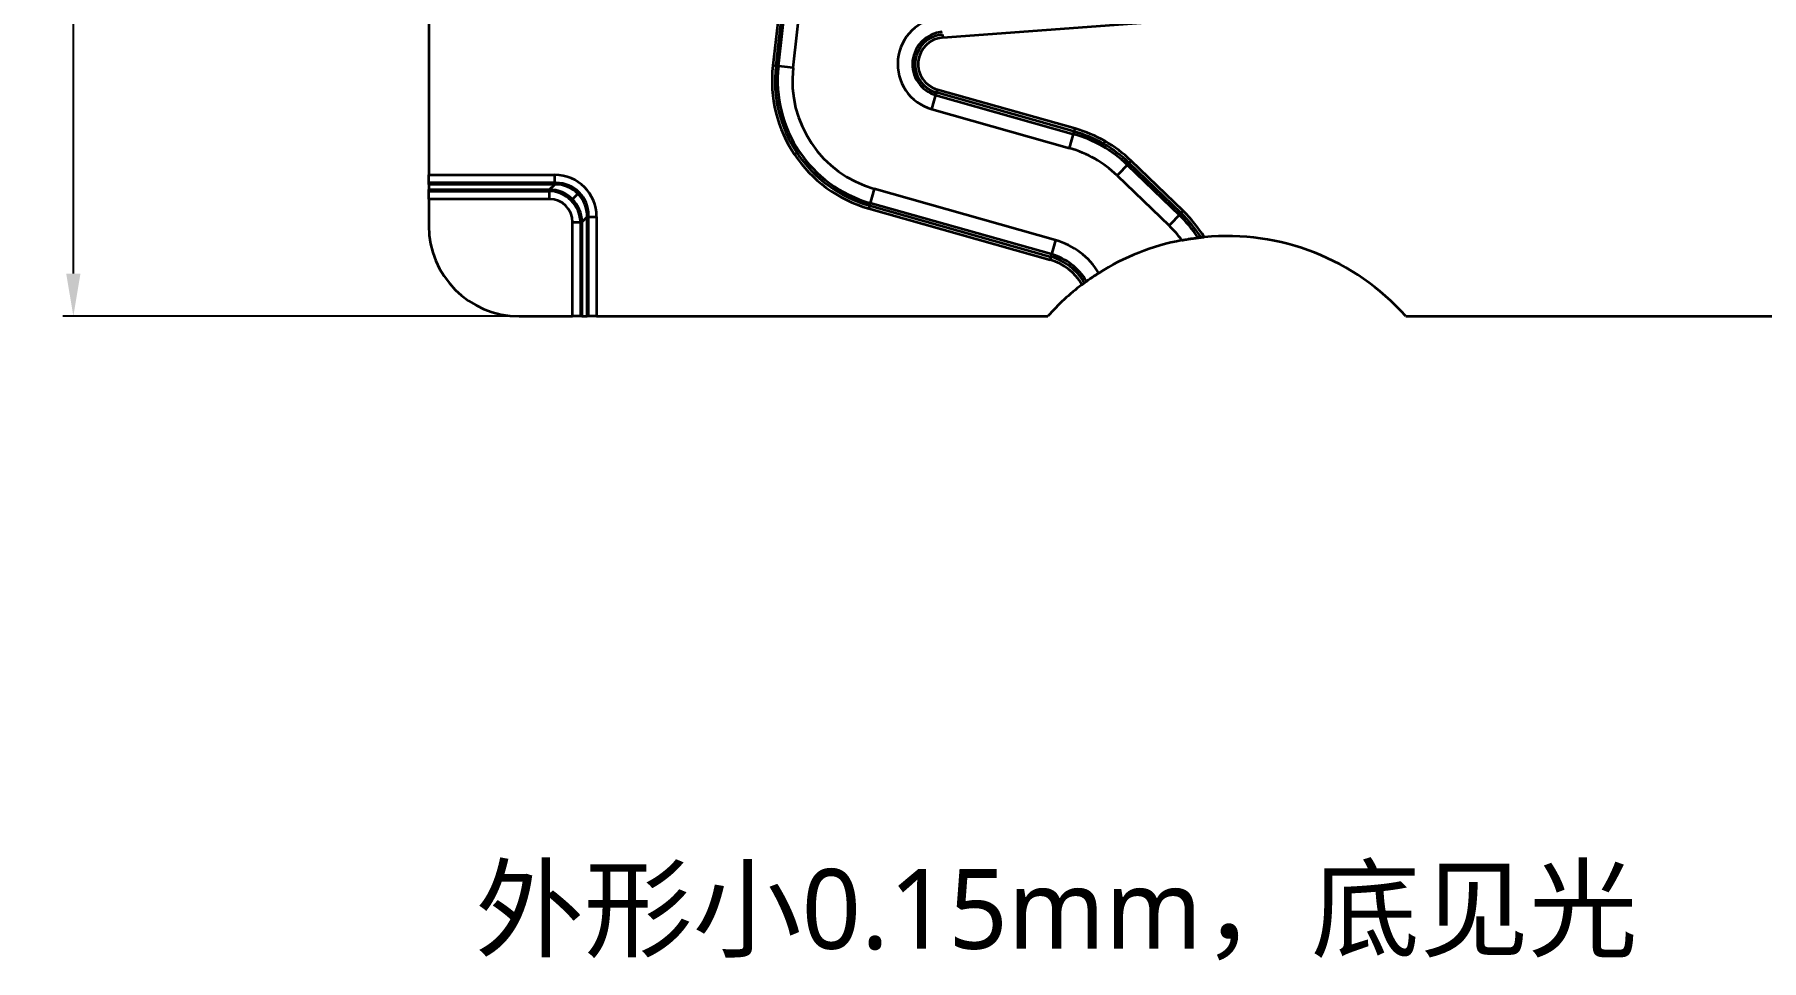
# Model space of a CAD drawing. Header units: millimetres. Extents: x 83 to 1196, y -164 to 735.
# Drawn here: x 101.6 to 426.1, y 327.2 to 501.4 of the extents above; entities that cross this region are included whole.
import ezdxf

# ---------------------------------------------------------------- set-up
doc = ezdxf.new("R2010")
doc.units = ezdxf.units.MM
doc.layers.add('1', color=7, linetype='Continuous', true_color=0xffffff)
doc.layers.add('core', color=7, linetype='Continuous', lineweight=20)
doc.layers.add('dim', color=82, linetype='Continuous', lineweight=9)
doc.styles.get("Standard").update_dxf_attribs({"font": ''})
doc.styles.get('Standard').set_extended_font_data('Microsoft YaHei')
doc.dimstyles.get("Standard").update_dxf_attribs({"dimscale": 4, "dimtxt": 0.18, "dimasz": 0.18, "dimexe": 0.18, "dimexo": 0.0625, "dimgap": 0.09, "dimtad": 0, "dimzin": 0, "dimdsep": 46, "dimtxsty": 'Standard', "dimcen": 0.09, "dimadec": 0, "dimazin": 0, "dimtfac": 1, "dimtofl": 0, "dimtmove": 0, "dimatfit": 3, "dimfxl": 0, "dimtolj": 1, "dimtzin": 0, "dimarcsym": 0})

# ---------------------------------------------------------------- blocks, each defined once
blk = doc.blocks.new('*D2')
at = {"layer": 'Defpoints', "color": 0, "lineweight": 18, "transparency": 16777216}
for p in [(207.21, 688.4), (108.85, 448.4), (207.21, 448.4)]:
    blk.add_point(p, dxfattribs=at)
at = {"layer": 'dim', "color": 0, "lineweight": -2, "transparency": 16777216}
for p, q in [((205.21, 688.4), (106.85, 688.4)), ((108.85, 680.4), (108.85, 600.16)), ((108.85, 456.4), (108.85, 536.63)), ((205.21, 448.4), (106.85, 448.4))]:
    blk.add_line(p, q, dxfattribs=at)
at = {"layer": 'dim', "color": 0, "lineweight": 18, "transparency": 16777216}
for points in [[(107.51, 680.4), (110.18, 680.4), (108.85, 688.4)], [(107.51, 456.4), (110.18, 456.4), (108.85, 448.4)]]:
    blk.add_solid(points, dxfattribs=at)
at = {"layer": 'dim', "color": 0, "lineweight": 18, "transparency": 16777216, "insert": (108.85, 568.4), "char_height": 10, "attachment_point": 5, "rotation": 90}
blk.add_mtext('\\A1;240.00{\\H6;\\S-0.10^ -0.15;}', dxfattribs=at)

msp = doc.modelspace()

# ---------------------------------------------------------------- linework, layer by layer
at = {"layer": '1', "color": 7, "linetype": 'Continuous', "lineweight": 35}
for p, q in [((175.645, 518.396), (175.645, 474.958)), ((241.373, 495.408), (242.839, 508.319)), ((244.125, 495.095), (245.591, 508.006)), ((272.249, 500.779), (373.057, 508.334)), ((241.248, 503.678), (240.322, 495.527)), ((242.04, 505.543), (240.896, 495.462)), ((272.206, 501.354), (272.249, 500.779)), ((240.896, 495.462), (240.322, 495.527)), ((244.125, 495.095), (240.896, 495.462)), ((270.221, 487.299), (271.105, 490.426)), ((271.105, 490.426), (271.262, 490.981)), ((296.98, 483.109), (271.105, 490.426)), ((297.137, 483.664), (271.262, 490.981)), ((270.221, 487.299), (296.096, 479.982)), ((270.975, 489.963), (296.85, 482.646)), ((296.98, 483.109), (297.137, 483.664)), ((296.096, 479.982), (296.98, 483.109)), ((302.498, 480.786), (302.786, 481.287)), ((244.883, 479.097), (244.404, 478.775)), ((305.03, 474.851), (307.285, 477.19)), ((307.285, 477.19), (307.686, 477.606)), ((317.07, 467.758), (307.285, 477.19)), ((317.47, 468.173), (307.686, 477.606)), ((175.645, 474.958), (199.328, 474.958)), ((175.645, 473.185), (175.645, 474.958)), ((199.328, 473.185), (199.328, 474.958)), ((305.03, 474.851), (314.814, 465.418)), ((306.952, 476.844), (316.736, 467.412)), ((199.59, 473.447), (175.645, 473.447)), ((175.645, 473.185), (175.645, 472.193)), ((199.328, 473.185), (175.645, 473.185)), ((175.645, 470.42), (175.645, 472.193)), ((175.645, 472.193), (198.336, 472.193)), ((175.645, 471.931), (198.074, 471.931)), ((198.336, 472.193), (199.328, 473.185)), ((198.336, 470.42), (198.336, 472.193)), ((202.643, 470.394), (203.678, 471.429)), ((259.401, 472.332), (258.517, 469.205)), ((293.476, 462.697), (259.401, 472.332)), ((175.645, 470.42), (175.645, 465.396)), ((198.336, 470.42), (175.645, 470.42)), ((258.517, 469.205), (258.36, 468.65)), ((258.36, 468.65), (292.434, 459.014)), ((258.517, 469.205), (292.591, 459.569)), ((292.722, 460.032), (258.648, 469.668)), ((314.814, 465.418), (317.07, 467.758)), ((317.07, 467.758), (317.47, 468.173)), ((202.669, 466.087), (204.442, 466.087)), ((202.669, 448.396), (202.669, 466.087)), ((204.18, 465.825), (204.18, 448.396)), ((205.434, 467.079), (204.442, 466.087)), ((204.442, 466.087), (204.442, 448.396)), ((205.434, 467.079), (207.207, 467.079)), ((205.434, 448.396), (205.434, 467.079)), ((205.696, 448.396), (205.696, 467.341)), ((207.207, 467.079), (207.207, 448.396)), ((293.476, 462.697), (292.591, 459.569)), ((292.591, 459.569), (292.434, 459.014)), ((192.645, 448.396), (202.669, 448.396)), ((204.442, 448.396), (202.669, 448.396)), ((204.442, 448.396), (205.434, 448.396)), ((207.207, 448.396), (205.434, 448.396)), ((207.207, 448.396), (292.004, 448.396)), ((359.287, 448.396), (444.084, 448.396))]:
    msp.add_line(p, q, dxfattribs=at)
for centre, radius, start, end in [((272.623, 495.793), 8.827, 94.28627, 254.2099), ((272.623, 495.793), 6.058, 94.28627, 254.2099), ((272.623, 495.793), 5.577, 94.28627, 254.2099), ((272.623, 495.793), 5, 94.28627, 254.2099), ((265.163, 492.706), 25, 173.52203, 254.2099), ((265.163, 492.706), 24.423, 173.52203, 254.2099), ((265.163, 492.706), 23.942, 173.52203, 254.2099), ((265.163, 492.706), 21.173, 173.52203, 254.2099), ((290.335, 459.608), 25, 46.04838, 74.2099), ((290.335, 459.608), 23.942, 46.04838, 74.2099), ((290.335, 459.608), 24.423, 46.04838, 74.2099), ((290.335, 459.608), 21.173, 46.04838, 74.2099), ((300.119, 450.175), 23.942, 32.80509, 46.04838), ((300.119, 450.175), 24.423, 32.24984, 46.04838), ((300.119, 450.175), 25, 31.59356, 46.04838), ((192.645, 465.396), 17, 180, 270), ((300.119, 450.175), 21.173, 36.18262, 46.04838), ((289.713, 449.391), 13.827, 30.95576, 74.2099), ((325.645, 418.396), 45.075, 100.78799, 122.2833), ((325.645, 418.396), 45.075, 41.7251, 95.38713), ((289.713, 449.391), 10, 29.51036, 74.2099), ((289.713, 449.391), 10.577, 29.90978, 74.2099), ((289.713, 449.391), 11.058, 30.18072, 74.2099), ((325.645, 418.396), 45.075, 127.16394, 138.2749)]:
    msp.add_arc(centre, radius, start, end, dxfattribs=at)
for centre, major_axis, ratio, start_param, end_param in [((199.083, 466.834), (-5.83, -5.83), 0.9702875, 2.3712736, 3.9119117), ((197.884, 465.635), (-4.518, -4.518), 0.9702875, 2.3712736, 3.9119117), ((198.201, 465.953), (4.442, 4.442), 0.9870638, 5.5128663, 7.0535043), ((199.083, 466.834), (4.595, 4.595), 0.954072, 5.5128663, 7.0535043), ((199.401, 467.152), (-4.518, -4.518), 0.9702875, 2.3712736, 3.9119117), ((198.201, 465.953), (-3.207, -3.207), 0.9702875, 2.3712736, 3.9119117)]:
    msp.add_ellipse(centre, major_axis=major_axis, ratio=ratio, start_param=start_param, end_param=end_param, dxfattribs=at)
for points, knots in [([(317.208, 462.675), (317.41, 462.713), (317.609, 462.75), (318.004, 462.82), (318.2, 462.853), (318.491, 462.9), (318.586, 462.915), (318.773, 462.944), (318.956, 462.973), (319.131, 462.998), (319.303, 463.023), (319.387, 463.035), (319.49, 463.049), (319.511, 463.052), (319.551, 463.058), (319.571, 463.06), (319.631, 463.068), (319.67, 463.074), (319.785, 463.089), (319.932, 463.108), (320.066, 463.125), (320.192, 463.14), (320.252, 463.148), (320.337, 463.158), (320.364, 463.161), (320.404, 463.166), (320.417, 463.167), (320.442, 463.17), (320.504, 463.177), (320.602, 463.188), (320.67, 463.196), (320.729, 463.203), (320.754, 463.205), (320.774, 463.207)], [0, 0, 0, 0, 0.125, 0.125, 0.25, 0.25, 0.3125, 0.3125, 0.375, 0.4375, 0.4375, 0.5, 0.5, 0.515625, 0.515625, 0.53125, 0.53125, 0.5625, 0.5625, 0.625, 0.6875, 0.6875, 0.75, 0.75, 0.78125, 0.78125, 0.796875, 0.796875, 0.8125, 0.875, 0.9375, 0.9375, 1, 1, 1, 1]), ([(298.881, 454.666), (298.909, 454.686), (298.949, 454.715), (299.029, 454.774), (299.058, 454.795), (299.108, 454.831), (299.134, 454.85), (299.161, 454.871), (299.18, 454.884), (299.19, 454.891), (299.279, 454.955), (299.368, 455.02), (299.519, 455.127), (299.572, 455.165), (299.655, 455.224), (299.684, 455.244), (299.742, 455.285), (299.772, 455.306), (299.924, 455.412), (300.053, 455.502), (300.258, 455.642), (300.328, 455.69), (300.437, 455.763), (300.473, 455.788), (300.529, 455.825), (300.548, 455.838), (300.585, 455.863), (300.604, 455.876), (300.774, 455.989), (300.928, 456.091), (301.165, 456.245), (301.245, 456.296), (301.367, 456.374), (301.407, 456.4), (301.489, 456.452), (301.53, 456.478), (301.571, 456.504)], [0, 0, 0, 0, 0.125, 0.125, 0.1875, 0.1875, 0.21875, 0.234375, 0.234375, 0.25, 0.25, 0.375, 0.375, 0.4375, 0.4375, 0.46875, 0.46875, 0.5, 0.5, 0.625, 0.625, 0.6875, 0.6875, 0.71875, 0.71875, 0.734375, 0.734375, 0.75, 0.75, 0.875, 0.875, 0.9375, 0.9375, 0.96875, 0.96875, 1, 1, 1, 1])]:
    msp.add_open_spline(points, degree=3, knots=knots, dxfattribs=at)
for points in [[(320.774, 463.207), (320.987, 463.231), (321.2, 463.252), (321.414, 463.272)], [(298.416, 454.317), (298.57, 454.434), (298.726, 454.551), (298.881, 454.666)]]:
    msp.add_open_spline(points, degree=3, dxfattribs=at)

# ---------------------------------------------------------------- texts
at = {"layer": 'core', "lineweight": 18, "insert": (184.358, 344.437), "char_height": 15, "attachment_point": 1}
msp.add_mtext_dynamic_manual_height_columns('外形小0.15mm，底见光', width=727.49241, gutter_width=1, heights=[0], dxfattribs=at)

# ---------------------------------------------------------------- dimensions: what is measured, and where the dimension line sits
at = {"layer": 'dim', "lineweight": 18}
dim = msp.add_linear_dim(base=(108.847, 448.396), p1=(207.207, 688.396), p2=(207.207, 448.396), angle=90, dimstyle='Standard', override={"dimtxt": 2.5, "dimasz": 2, "dimexe": 0.49975, "dimexo": 0.49975, "dimgap": 0.49975, "dimtol": 1, "dimlim": 0, "dimtp": -0.1, "dimtm": 0.15, "dimtfac": 0.6, "dimtdec": 2, "dimtolj": 1}, dxfattribs=at)
dim.commit()
dim.dimension.update_dxf_attribs({"geometry": '*D2', "text_midpoint": (108.847, 568.396)})

doc.saveas('drawing.dxf')
